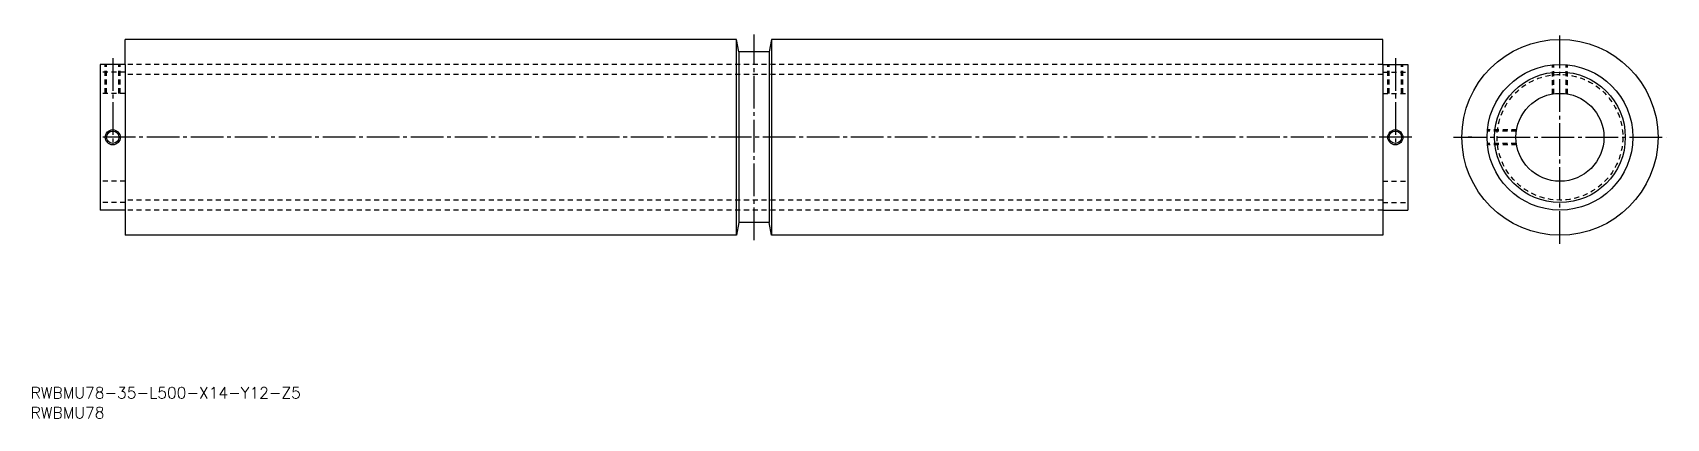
# Model space of a CAD drawing. Extents: x -11 to 639, y 23 to 177.
import ezdxf

# ---------------------------------------------------------------- set-up
doc = ezdxf.new("R2010")
doc.units = 0
doc.linetypes.add('CENTER', pattern=[17.5, 13, -1.5, 1.5, -1.5])
doc.linetypes.add('DASHED', pattern=[3.5, 2, -1.5])
doc.layers.get('0').update_dxf_attribs({"linetype": 'CONTINUOUS'})
doc.layers.add('CENTER', color=1, linetype='CENTER')
doc.styles.get("Standard").update_dxf_attribs({"font": 'txt.shx', "bigfont": 'extfont.shx'})

msp = doc.modelspace()

# ---------------------------------------------------------------- linework, layer by layer
at = {"color": 7, "linetype": 'CONTINUOUS'}
for p, q in [((25.83, 164.27), (25.83, 174.27)), ((268.83, 174.27), (25.83, 174.27)), ((269.83, 169.27), (268.83, 174.27)), ((268.83, 96.27), (268.83, 174.27)), ((281.83, 169.27), (269.83, 169.27)), ((269.83, 169.27), (269.83, 101.27)), ((282.83, 174.27), (281.83, 169.27)), ((281.83, 169.27), (281.83, 101.27)), ((525.83, 174.27), (282.83, 174.27)), ((282.83, 174.27), (282.83, 96.27)), ((525.83, 164.27), (525.83, 174.27)), ((15.83, 164.27), (15.83, 106.27)), ((25.83, 164.27), (15.83, 164.27)), ((25.83, 164.27), (25.83, 106.27)), ((525.83, 164.27), (535.83, 164.27)), ((525.83, 164.27), (525.83, 106.27)), ((525.83, 164.27), (535.83, 164.27)), ((535.83, 164.27), (535.83, 106.27)), ((25.83, 106.27), (15.83, 106.27)), ((25.83, 106.27), (25.83, 96.27)), ((525.83, 106.27), (525.83, 96.27)), ((525.83, 106.27), (535.83, 106.27)), ((269.83, 101.27), (268.83, 96.27)), ((281.83, 101.27), (269.83, 101.27)), ((282.83, 96.27), (281.83, 101.27)), ((268.83, 96.27), (25.83, 96.27)), ((525.83, 96.27), (282.83, 96.27))]:
    msp.add_line(p, q, dxfattribs=at)
at = {"color": 3, "linetype": 'DASHED'}
for p, q in [((17.83, 152.77), (17.83, 164.27)), ((18.37, 152.77), (18.37, 164.27)), ((23.28, 152.77), (23.28, 164.27)), ((23.83, 152.77), (23.83, 164.27)), ((525.83, 164.27), (25.83, 164.27)), ((527.83, 152.77), (527.83, 164.27)), ((528.37, 152.77), (528.37, 164.27)), ((533.28, 152.77), (533.28, 164.27)), ((533.83, 152.77), (533.83, 164.27)), ((593.27, 152.52), (593.27, 164.12)), ((593.81, 152.6), (593.81, 164.17)), ((598.73, 152.6), (598.73, 164.17)), ((599.27, 152.52), (599.27, 164.12)), ((25.83, 161.27), (15.83, 161.27)), ((25.83, 161.27), (25.83, 109.27)), ((525.83, 160.27), (25.83, 160.27)), ((525.83, 161.27), (525.83, 109.27)), ((525.83, 161.27), (535.83, 161.27)), ((25.83, 152.77), (15.83, 152.77)), ((525.83, 152.77), (535.83, 152.77)), ((578.94, 137.73), (567.37, 137.73)), ((579.03, 138.27), (567.42, 138.27)), ((578.94, 132.82), (567.37, 132.82)), ((579.03, 132.27), (567.42, 132.27)), ((25.83, 117.77), (15.83, 117.77)), ((525.83, 117.77), (535.83, 117.77)), ((25.83, 109.27), (15.83, 109.27)), ((525.83, 110.27), (25.83, 110.27)), ((525.83, 106.27), (25.83, 106.27)), ((525.83, 109.27), (535.83, 109.27))]:
    msp.add_line(p, q, dxfattribs=at)
at = {"color": 7, "linetype": 'CONTINUOUS'}
for centre, radius in [((596.27, 135.27), 39), ((596.27, 135.27), 29), ((596.27, 135.27), 26), ((596.27, 135.27), 17.5), ((20.83, 135.27), 2.46), ((530.83, 135.27), 2.46)]:
    msp.add_circle(centre, radius, dxfattribs=at)
at = {"color": 3, "linetype": 'DASHED'}
msp.add_circle((596.27, 135.27), 25, dxfattribs=at)
at = {"color": 3, "linetype": 'CONTINUOUS'}
for centre in [(20.83, 135.27), (530.83, 135.27)]:
    msp.add_circle(centre, 3, dxfattribs=at)
at = {"layer": 'CENTER', "color": 1, "linetype": 'CENTER'}
for p, q in [((275.83, 94.27), (275.83, 176.27)), ((596.27, 92.86), (596.27, 176.96)), ((20.83, 166.77), (20.83, 131.77)), ((530.83, 166.77), (530.83, 131.77)), ((537.33, 135.27), (15.83, 135.27)), ((553.98, 135.27), (638.57, 135.27)), ((561.27, 135.27), (559.77, 135.27)), ((631.27, 135.27), (632.77, 135.27))]:
    msp.add_line(p, q, dxfattribs=at)

# ---------------------------------------------------------------- texts
at = {"color": 7, "linetype": 'CONTINUOUS'}
for s, p in [('RWBMU78-35-L500-X14-Y12-Z5', (-11.78, 31.25)), ('RWBMU78', (-11.78, 23.32))]:
    msp.add_text(s, height=4.5, dxfattribs=at).set_placement(p)

doc.saveas('drawing.dxf')
